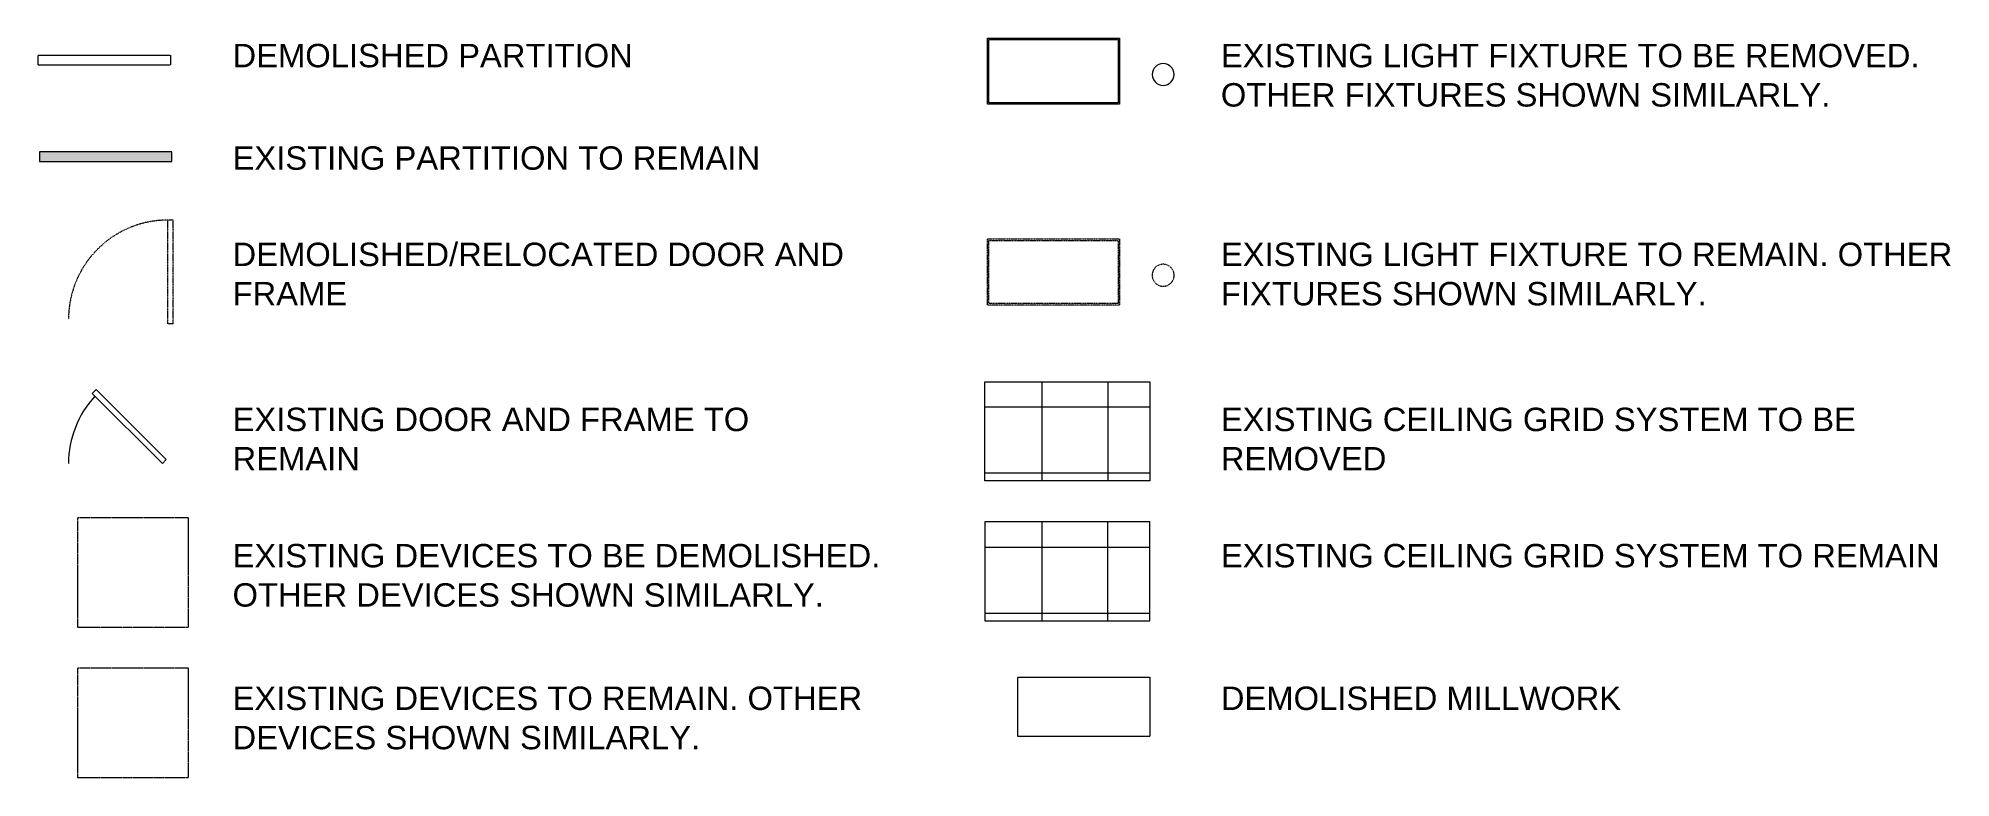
# Model space of a CAD drawing. Header units: inches. Extents: x 628 to 1322, y -391 to -122.
import ezdxf

# ---------------------------------------------------------------- set-up
doc = ezdxf.new("R2010")
doc.units = ezdxf.units.IN
doc.header["$MEASUREMENT"] = 0
for name, pattern in [('Dash', [0.25, 0.125, -0.125]), ('Dash 1_16_', [0.125, 0.0625, -0.0625]), ('Demolished 3_16_', [0.28125, 0.1875, -0.09375])]:
    doc.linetypes.add(name, pattern=pattern)
for name, color, linetype, lineweight in [('A-DETL', 90, 'Continuous', 9), ('A-DETL-DEMO', 6, 'Demolished 3_16_', 9), ('A-DETL-GENF', 92, 'Continuous', 9), ('A-DETL-MBND', 5, 'Continuous', 9), ('A-DETL-THIN', 151, 'Continuous', 9), ('G-ANNO-TEXT', 231, 'Continuous', 9), ('Q-SPCQ-HDLN', 91, 'Dash', 9)]:
    doc.layers.add(name, color=color, linetype=linetype, lineweight=lineweight)
doc.styles.add('Swis721 Lt BT', font='swissl.ttf', dxfattribs={"height": 8.514638})

# ---------------------------------------------------------------- blocks, each defined once
blk = doc.blocks.new('Family - ___-3851269-DEMOLITION PLAN SYMBOLS')
at = {"layer": 'Q-SPCQ-HDLN'}
for p, q in [((641.96, -336.07), (641.96, -296.07)), ((641.96, -296.07), (681.96, -296.07)), ((681.96, -296.07), (681.96, -336.07)), ((681.96, -336.07), (641.96, -336.07))]:
    blk.add_line(p, q, dxfattribs=at)
blk = doc.blocks.new('Family - ___-3851280-DEMOLITION PLAN SYMBOLS')
at = {"layer": 'Q-SPCQ-HDLN'}
for p, q in [((641.96, -390.68), (641.96, -350.68)), ((641.96, -350.68), (681.96, -350.68)), ((681.96, -350.68), (681.96, -390.68)), ((681.96, -390.68), (641.96, -390.68))]:
    blk.add_line(p, q, dxfattribs=at)

msp = doc.modelspace()

# ---------------------------------------------------------------- hatches: boundary and pattern name
at = {"layer": 'A-DETL-GENF'}
msp.add_hatch(color=7, dxfattribs=at).paths.add_polyline_path([(676.04, -166.64), (676.04, -163.14), (628.04, -163.14), (628.04, -166.64)], flags=0)
h = msp.add_hatch(dxfattribs=at)
h.set_pattern_fill('FP1_1', style=0, pattern_type=2)
h.set_pattern_definition([(0, (-327.99, -354.86), (0, 24), []), (90, (-327.99, -354.86), (-48, 3e-15), [])])
h.paths.add_polyline_path([(1031.25, -333.67), (1031.25, -297.67), (971.25, -297.67), (971.25, -333.67)], flags=0)

# ---------------------------------------------------------------- linework, layer by layer
at = {"layer": 'A-DETL', "linetype": 'Dash 1_16_'}
for p, q in [((674.57, -225.63), (674.57, -187.92)), ((676.57, -187.92), (674.57, -187.92)), ((676.57, -225.63), (676.57, -187.92)), ((972.25, -194.79), (1020.25, -194.79)), ((972.25, -218.79), (972.25, -194.79)), ((972.75, -195.29), (1019.75, -195.29)), ((972.75, -218.29), (972.75, -195.29)), ((1019.75, -195.29), (1019.75, -218.29)), ((1020.25, -194.79), (1020.25, -218.79)), ((1020.25, -218.79), (972.25, -218.79)), ((1019.75, -218.29), (972.75, -218.29)), ((676.57, -225.63), (674.57, -225.63))]:
    msp.add_line(p, q, dxfattribs=at)
at = {"layer": 'A-DETL'}
msp.add_line((992.01, -297.67), (992.01, -333.67), dxfattribs=at)
at = {"layer": 'A-DETL', "linetype": 'Dash 1_16_'}
for centre, radius, start, end in [((674.61, -223.99), 36.07, 90.06342, 180), ((1036.07, -207.98), 4, 0, 180), ((1036.07, -207.98), 4, 180, 0)]:
    msp.add_arc(centre, radius, start, end, dxfattribs=at)
at = {"layer": 'A-DETL-DEMO'}
for p, q in [((627.55, -131.46), (627.55, -127.96)), ((627.55, -127.96), (675.55, -127.96)), ((627.55, -131.46), (675.55, -131.46)), ((675.55, -127.96), (675.55, -131.46)), ((992.01, -246.67), (992.01, -282.67)), ((1016.01, -246.67), (1016.01, -282.67)), ((971.25, -255.86), (1031.25, -255.86)), ((971.25, -279.86), (1031.25, -279.86)), ((983.25, -354.14), (1031.25, -354.14)), ((983.25, -375.64), (983.25, -354.14)), ((1031.25, -354.14), (1031.25, -375.64)), ((1031.25, -375.64), (983.25, -375.64))]:
    msp.add_line(p, q, dxfattribs=at)
at = {"layer": 'A-DETL-MBND'}
for p, q in [((972.25, -121.79), (1020.25, -121.79)), ((972.25, -145.79), (972.25, -121.79)), ((972.75, -122.29), (1019.75, -122.29)), ((972.75, -145.29), (972.75, -122.29)), ((1019.75, -122.29), (1019.75, -145.29)), ((1020.25, -121.79), (1020.25, -145.79)), ((1020.25, -145.79), (972.25, -145.79)), ((1019.75, -145.29), (972.75, -145.29))]:
    msp.add_line(p, q, dxfattribs=at)
for start, end in [(0, 180), (180, 360)]:
    msp.add_arc((1036.07, -134.98), 4, start, end, dxfattribs=at)
at = {"layer": 'A-DETL-THIN'}
for p, q in [((676.04, -163.14), (628.04, -163.14)), ((628.04, -163.14), (628.04, -166.64)), ((628.04, -166.64), (676.04, -166.64)), ((676.04, -166.64), (676.04, -163.14)), ((648.56, -249.55), (647.14, -250.96)), ((674.02, -275.01), (648.56, -249.55)), ((971.25, -246.67), (1031.25, -246.67)), ((971.25, -282.67), (971.25, -246.67)), ((1031.25, -246.67), (1031.25, -282.67)), ((672.61, -276.43), (647.14, -250.96)), ((674.02, -275.01), (672.61, -276.43)), ((1031.25, -282.67), (971.25, -282.67)), ((1031.25, -297.67), (971.25, -297.67)), ((971.25, -297.67), (971.25, -333.67)), ((1031.25, -333.67), (1031.25, -297.67)), ((971.25, -333.67), (1031.25, -333.67))]:
    msp.add_line(p, q, dxfattribs=at)
msp.add_arc((674.61, -276.43), 36.07, 137.24721, 180, dxfattribs=at)

# ---------------------------------------------------------------- block references
at = {"lineweight": 9}
for name in ['Family - ___-3851269-DEMOLITION PLAN SYMBOLS', 'Family - ___-3851280-DEMOLITION PLAN SYMBOLS']:
    msp.add_blockref(name, (0, 0), dxfattribs=at)

# ---------------------------------------------------------------- texts
at = {"layer": 'G-ANNO-TEXT', "color": 7, "char_height": 8.5146, "attachment_point": 1, "line_spacing_factor": 1.00667, "style": 'Swis721 Lt BT'}
for s, insert, width in [('DEMOLISHED PARTITION', (698.09, -123.84), 162), ('EXISTING LIGHT FIXTURE TO BE REMOVED.\\POTHER FIXTURES SHOWN SIMILARLY.', (1057.01, -123.84), 280.368), ('EXISTING PARTITION TO REMAIN', (698.09, -161.1), 211.032), ('DEMOLISHED/RELOCATED DOOR AND\\PFRAME', (698.09, -196.12), 250.992), ('EXISTING LIGHT FIXTURE TO REMAIN. OTHER\\PFIXTURES SHOWN SIMILARLY.', (1057.01, -196.12), 293.544), ('EXISTING DOOR AND FRAME TO\\PREMAIN', (698.09, -256.12), 209.736), ('EXISTING CEILING GRID SYSTEM TO BE\\PREMOVED', (1057.01, -256.12), 255.204), ('EXISTING DEVICES TO BE DEMOLISHED.\\POTHER DEVICES SHOWN SIMILARLY.', (698.09, -305.65), 261.792), ('EXISTING CEILING GRID SYSTEM TO REMAIN', (1057.01, -305.65), 289.008), ('EXISTING DEVICES TO REMAIN. OTHER\\PDEVICES SHOWN SIMILARLY.', (698.09, -357.5), 252.828), ('DEMOLISHED MILLWORK', (1057.01, -357.5), 163.836)]:
    msp.add_mtext(s, dxfattribs=dict(at, insert=insert, width=width))

doc.saveas('drawing.dxf')
